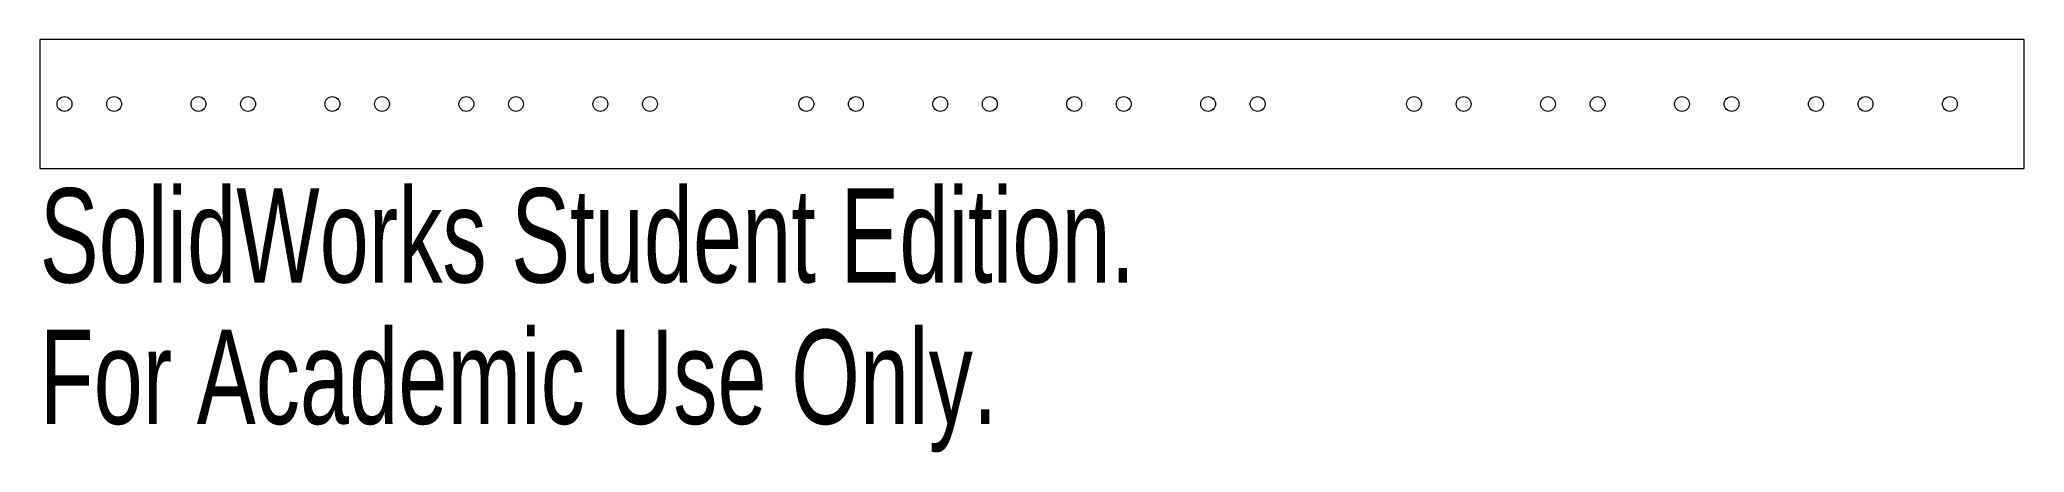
# Model space of a CAD drawing. Header units: inches. Extents: x -2 to 2, y -0.7 to 0.13.
import ezdxf

# ---------------------------------------------------------------- set-up
doc = ezdxf.new("R2010")
doc.units = ezdxf.units.IN
doc.header["$MEASUREMENT"] = 0
doc.styles.add('SLDTEXTSTYLE0', font='TXT', dxfattribs={"width": 0.7})

msp = doc.modelspace()

# ---------------------------------------------------------------- linework, layer by layer
at = {"color": 7, "linetype": 'Continuous', "lineweight": 15}
for p, q in [((2, 0.13), (-2, 0.13)), ((-2, 0.13), (-2, -0.13)), ((2, -0.13), (2, 0.13)), ((-2, -0.13), (2, -0.13))]:
    msp.add_line(p, q, dxfattribs=at)
for centre in [(-1.95, 0), (-1.85, 0), (-1.68, 0), (-1.58, 0), (-1.41, 0), (-1.31, 0), (-1.14, 0), (-1.04, 0), (-0.87, 0), (-0.77, 0), (-0.455, 0), (-0.355, 0), (-0.185, 0), (-0.085, 0), (0.085, 0), (0.185, 0), (0.355, 0), (0.455, 0), (0.77, 0), (0.87, 0), (1.04, 0), (1.14, 0), (1.31, 0), (1.41, 0), (1.58, 0), (1.68, 0), (1.85, 0)]:
    msp.add_circle(centre, 0.015, dxfattribs=at)

# ---------------------------------------------------------------- texts
at = {"color": 7, "linetype": 'Continuous', "char_height": 0.1903, "attachment_point": 1, "style": 'SLDTEXTSTYLE0'}
for s, insert in [('SolidWorks Student Edition.', (-2, -0.1701)), ('For Academic Use Only.', (-2, -0.4556))]:
    msp.add_mtext(s, dxfattribs=dict(at, insert=insert))

doc.saveas('drawing.dxf')
